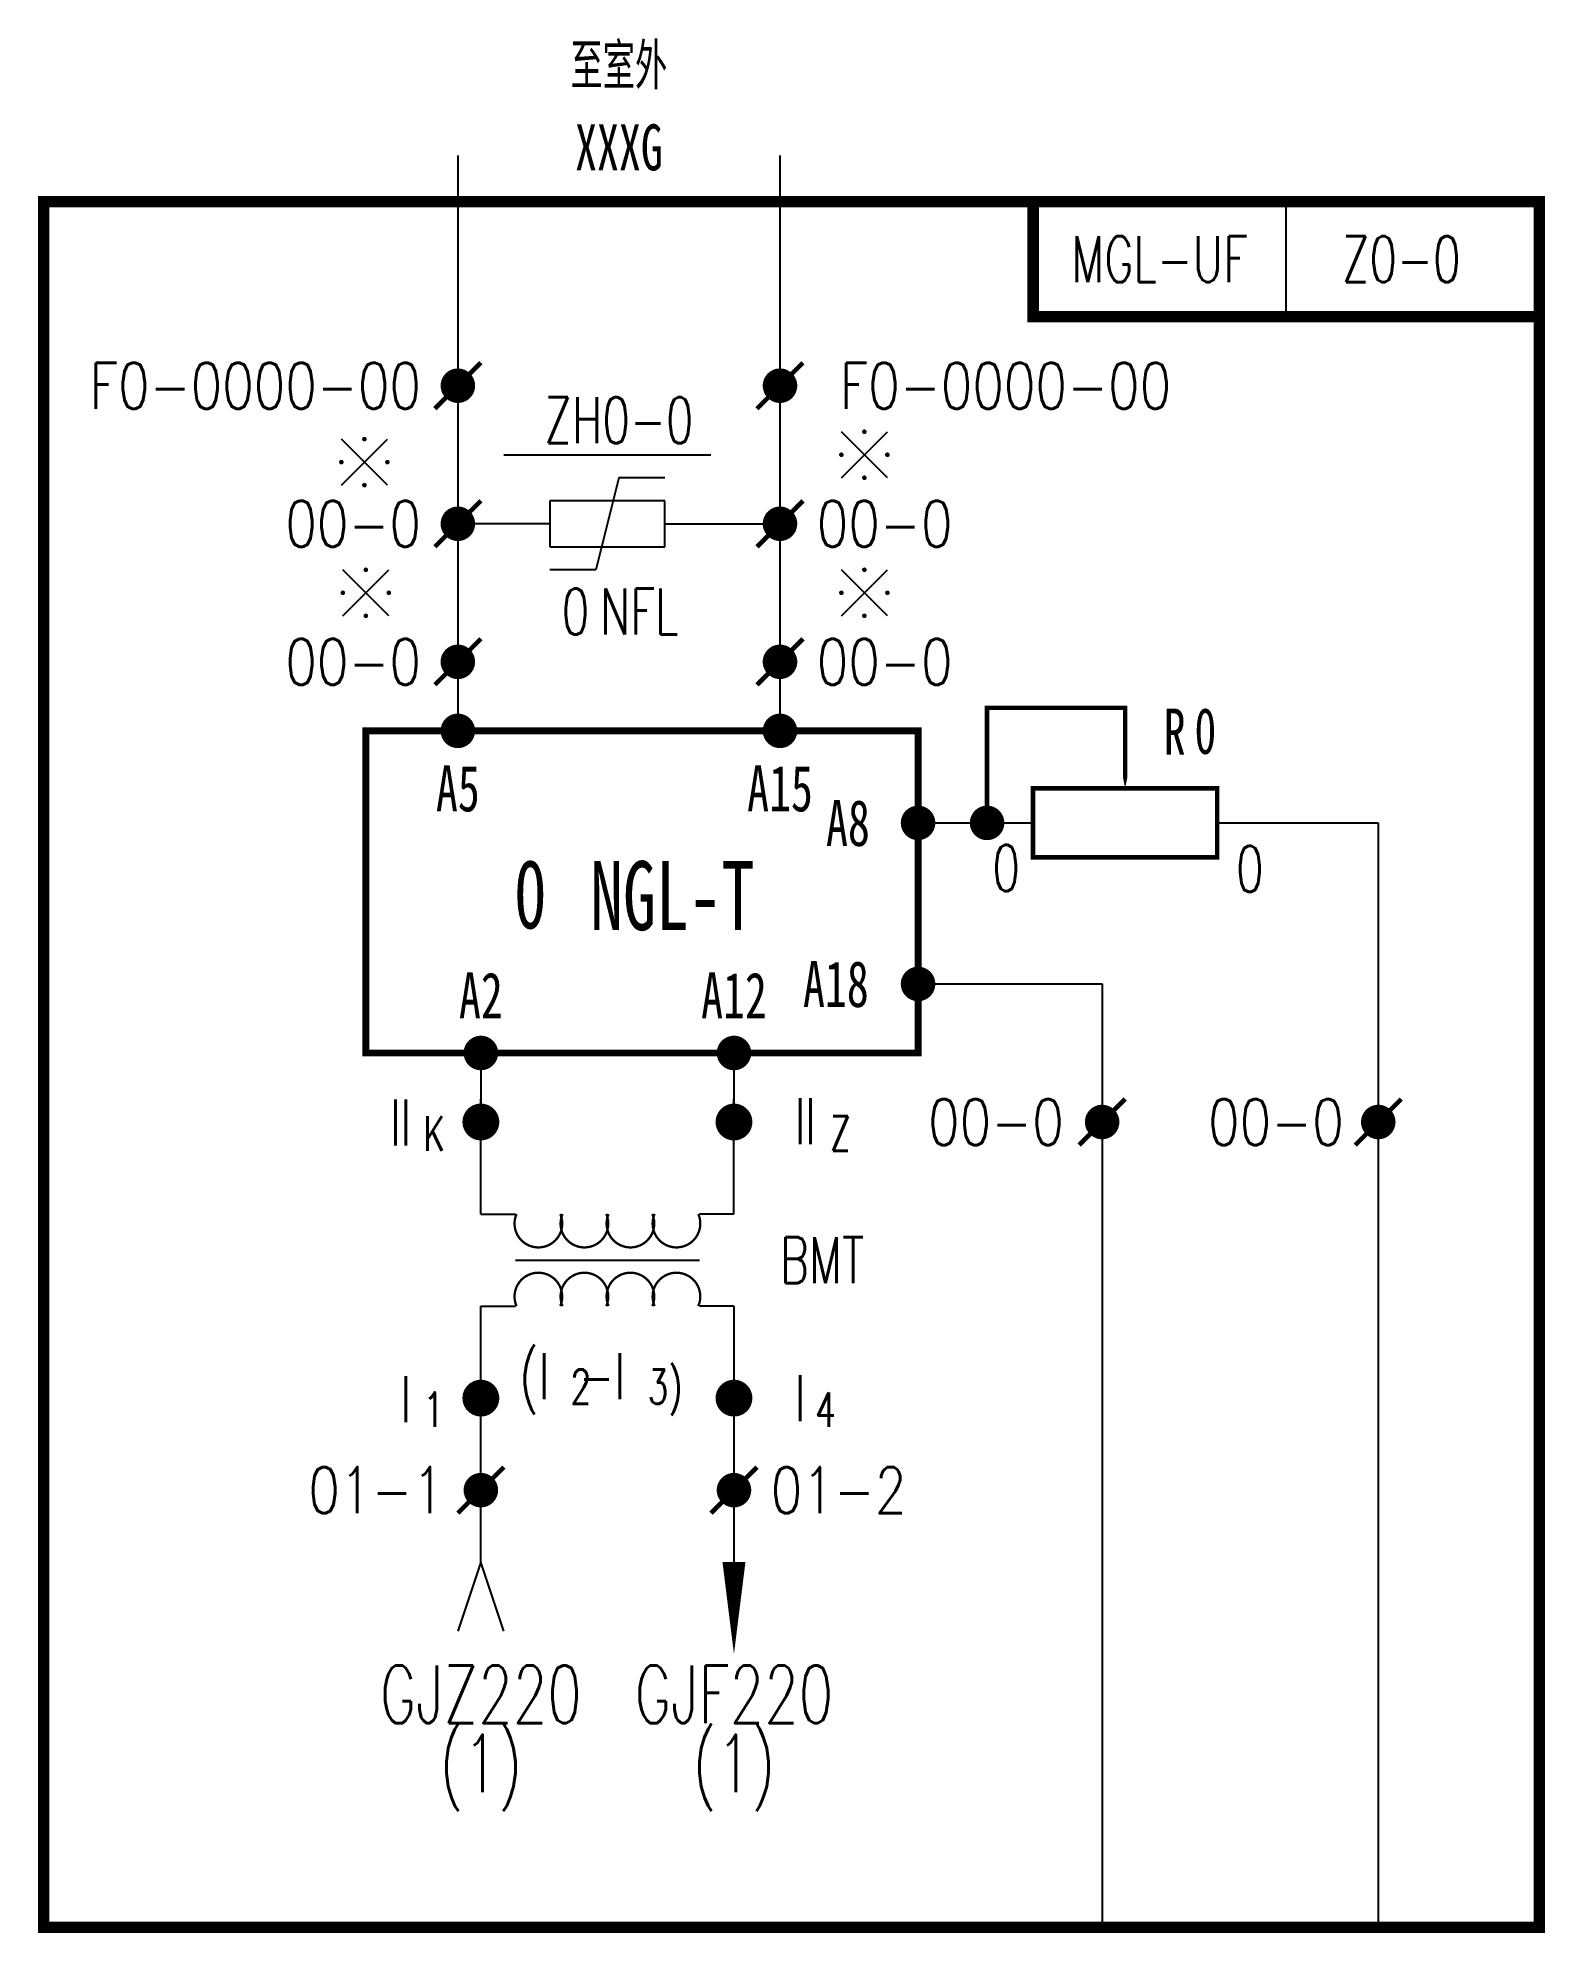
# Model space of a CAD drawing. Header units: millimetres. Extents: x -0.2 to 65.2, y -75.2 to 7.1.
import ezdxf
from ezdxf.enums import TextEntityAlignment as Align

# ---------------------------------------------------------------- set-up
doc = ezdxf.new("R2010")
doc.units = ezdxf.units.MM
doc.layers.add('cableType', color=7, linetype='Continuous')
doc.layers.add('tie', color=7, linetype='Continuous')
doc.styles.add('HZ', font='TXT', dxfattribs={"width": 0.7, "bigfont": 'HZTXT'})

# ---------------------------------------------------------------- blocks, each defined once
blk = doc.blocks.new('conti_2')
for points in [[(-1, -1), (1, 1)], [(1, -1), (-1, 1)]]:
    blk.add_lwpolyline(points)
for points in [[(0.05, 1, 0.1, 0.1, 1), (-0.05, 1, 0.1, 0.1, 1)], [(-0.95, 0, 0.1, 0.1, 1), (-1.05, 0, 0.1, 0.1, 1)], [(1.05, 0, 0.1, 0.1, 1), (0.95, 0, 0.1, 0.1, 1)], [(0.05, -1, 0.1, 0.1, 1), (-0.05, -1, 0.1, 0.1, 1)]]:
    blk.add_lwpolyline(points, format="xyseb", close=True)
blk.add_attdef('1', text='', height=2).set_placement((2.271, 0.093), align=Align.MIDDLE)
blk = doc.blocks.new('W22')
at = {"const_width": 0.8}
blk.add_lwpolyline([(-0.4, 0, 1), (0.4, 0, 1)], format="xyb", close=True, dxfattribs=at)
blk = doc.blocks.new('W56')
blk.add_lwpolyline([(-4, 0, 0, 1, 0), (0, 0, 1, 1, 0)], format="xyseb")
blk = doc.blocks.new('W51')
for p, q in [((0, 0), (-1, 3)), ((1, 3), (0, 0))]:
    blk.add_line(p, q)

msp = doc.modelspace()

# ---------------------------------------------------------------- linework, layer by layer
at = {"color": 7}
for p, q in [((18, 2), (18, 0)), ((32, 2), (32, 0)), ((18, 0), (18, -23)), ((32, 0), (32, -23)), ((54, -5), (54, 0)), ((20, -11), (29, -11)), ((25, -12), (24, -16)), ((27, -12), (25, -12)), ((22, -13), (22, -15)), ((27, -13), (22, -13)), ((27, -15), (27, -13)), ((22, -14), (18, -14)), ((27, -14), (32, -14)), ((22, -15), (27, -15)), ((24, -16), (22, -16)), ((38, -27), (43, -27)), ((51, -27), (58, -27)), ((58, -27), (58, -75)), ((38, -34), (46, -34)), ((46, -34), (46, -75)), ((19, -37), (19, -40)), ((30, -37), (30, -40)), ((19, -44), (19, -39)), ((30, -44), (30, -39))]:
    msp.add_line(p, q, dxfattribs=at)
for points, const_width in [([(0, -69), (0, -75), (65, -75), (65, 0), (0, 0), (0, -73.5)], 0.5), ([(43, 0), (65, 0), (65, -5)], 0.5), ([(43, 0), (43, -5), (65, -5)], 0.5), ([(19, -7), (17, -9)], 0.2), ([(33, -7), (31, -9)], 0.2), ([(19, -13), (17, -15)], 0.2), ([(33, -13), (31, -15)], 0.2), ([(19, -19), (17, -21)], 0.2), ([(33, -19), (31, -21)], 0.2), ([(47, -39), (45, -41)], 0.2), ([(59, -39), (57, -41)], 0.2), ([(20, -55), (18, -57)], 0.2), ([(31, -55), (29, -57)], 0.2), ([(0, -70), (0, -75), (25, -75)], 0.5)]:
    msp.add_lwpolyline(points, dxfattribs=dict(at, const_width=const_width))
at = {"color": 7, "const_width": 0.75}
for points in [[(18.375, -8, 1), (17.625, -8, 1)], [(32.375, -8, 1), (31.625, -8, 1)], [(18.375, -14, 1), (17.625, -14, 1)], [(32.375, -14, 1), (31.625, -14, 1)], [(18.375, -20, 1), (17.625, -20, 1)], [(32.375, -20, 1), (31.625, -20, 1)], [(17.625, -23, 1), (18.375, -23, 1)], [(31.625, -23, 1), (32.375, -23, 1)], [(37.625, -27, 1), (38.375, -27, 1)], [(40.625, -27, 1), (41.375, -27, 1)], [(40.625, -27, 1), (41.375, -27, 1)], [(37.625, -34, 1), (38.375, -34, 1)], [(18.625, -37, -1), (19.375, -37, -1)], [(29.625, -37, -1), (30.375, -37, -1)], [(46.375, -40, 1), (45.625, -40, 1)], [(58.375, -40, 1), (57.625, -40, 1)], [(19.375, -56, 1), (18.625, -56, 1)], [(30.375, -56, 1), (29.625, -56, 1)]]:
    msp.add_lwpolyline(points, format="xyb", close=True, dxfattribs=at)
at = {"color": 7}
msp.add_lwpolyline([(41, -27, 0.2, 0.2, 0), (41, -22, 0.2, 0.2, 0), (47, -22, 0.2, 0.2, 0), (47, -23, 1, 0, 0), (47, -25.5, 0, 0, 0)], format="xyseb", dxfattribs=at)
for points, const_width in [([(38, -37), (14, -37), (14, -23), (38, -23)], 0.3), ([(51, -27), (51, -25.5), (43, -25.5), (43, -28.5), (51, -28.5)], 0.2)]:
    msp.add_lwpolyline(points, close=True, dxfattribs=dict(at, const_width=const_width))
for points in [[(19, -44), (20.5, -44)], [(30, -44), (28.5, -44)], [(20.5, -46), (28.5, -46)], [(19, -59.122), (19, -48)], [(19, -48), (20.5, -48)], [(30, -48), (28.5, -48)], [(30, -48), (30, -59.122)]]:
    msp.add_lwpolyline(points, dxfattribs=at)
at = {"color": 7, "const_width": 0.1}
for points in [[(20.55, -44, 1.526316), (22.45, -44)], [(22.55, -44, 1.526316), (24.45, -44)], [(24.55, -44, 1.526316), (26.45, -44)], [(26.55, -44, 1.526316), (28.45, -44)], [(20.55, -48, -1.526316), (22.45, -48)], [(22.55, -48, -1.526316), (24.45, -48)], [(24.55, -48, -1.526316), (26.45, -48)], [(26.55, -48, -1.526316), (28.45, -48)]]:
    msp.add_lwpolyline(points, format="xyb", dxfattribs=at)

# ---------------------------------------------------------------- block references
at = {"color": 7}
for p in [(19, -40), (30, -40), (19, -52), (30, -52)]:
    msp.add_blockref('W22', p, dxfattribs=at)
at = {"color": 7, "xscale": -1, "rotation": 180}
msp.add_blockref('W51', (19, -59.122), dxfattribs=at)
at = {"color": 7, "rotation": 90}
msp.add_blockref('W56', (30, -59.122), dxfattribs=at)
at = {"layer": 'cableType'}
for p in [(13.938, -11.322), (35.667, -11), (14, -17), (35.667, -17)]:
    msp.add_blockref('conti_2', p, dxfattribs=at)

# ---------------------------------------------------------------- texts
at = {"color": 7, "style": 'HZ', "width": 0.7}
for s, p in [('至室外', (25, 6)), ('MGL-UF', (48.5, -2.5)), ('NFL', (25.882, -17.815))]:
    msp.add_text(s, height=2, dxfattribs=at).set_placement(p, align=Align.MIDDLE)
at = {"color": 3, "width": 0.7}
msp.add_text('XXXG', height=2, dxfattribs=at).set_placement((25, 2.361), align=Align.MIDDLE)
at = {"color": 6, "style": 'HZ', "width": 0.7}
msp.add_text('Z0-0', height=2, dxfattribs=at).set_placement((59, -2.5), align=Align.MIDDLE)
msp.add_text('ZH0-0', height=2, dxfattribs=at).set_placement((25, -10.5), align=Align.CENTER)
at = {"color": 3, "style": 'HZ'}
for s, width, p in [('0', 0.7, (23.715, -18.815)), ('0', 0.7, (42.431, -29.96)), ('00-0', 0.8, (56.5, -41))]:
    msp.add_text(s, height=2, dxfattribs=dict(at, width=width)).set_placement(p, align=Align.RIGHT)
at = {"color": 7, "width": 0.7}
for s, p in [('R', (48.675, -23.029)), ('A8', (34, -27)), ('A18', (33, -34))]:
    msp.add_text(s, height=2, dxfattribs=at).set_placement(p, align=Align.MIDDLE_LEFT)
at = {"color": 3, "width": 0.7}
msp.add_text('0', height=2, dxfattribs=at).set_placement((50.01, -23), align=Align.MIDDLE_LEFT)
at = {"color": 7, "width": 0.7}
for s, p in [('A5', (18, -26.5)), ('A15', (32, -26.5)), ('A2', (19, -35.5)), ('A12', (30, -35.5))]:
    msp.add_text(s, height=2, dxfattribs=at).set_placement(p, align=Align.CENTER)
at = {"color": 3, "style": 'HZ', "width": 0.7}
msp.add_text('0', height=2, dxfattribs=at).set_placement((51.814, -30))
at = {"color": 3, "width": 0.7}
msp.add_text('0', height=3, dxfattribs=at).set_placement((21.863, -31.588), align=Align.RIGHT)
at = {"color": 7, "width": 0.7}
msp.add_text('NGL-T', height=3, dxfattribs=at).set_placement((27.321, -30.16), align=Align.MIDDLE)
at = {"color": 7, "style": 'HZ', "width": 0.7}
for s, height, p in [('I', 2, (15.053, -40.017)), ('I', 2, (15.5, -40.017)), ('I', 2, (32.638, -39.966)), ('I', 2, (33.085, -39.966)), ('K', 1.5, (16.5, -40.5)), ('Z', 1.5, (34.177, -40.5)), ('BMT', 2, (32, -46)), ('(I -I', 2, (20.677, -51.05)), ('I', 2, (15.5, -52.05)), ('2', 1.5, (22.895, -51.5)), ('3)', 1.5, (26.245, -51.5)), ('I', 2, (32.638, -52)), ('1', 1.5, (16.5, -52.5)), ('4', 1.5, (33.531, -52.5))]:
    msp.add_text(s, height=height, dxfattribs=at).set_placement(p, align=Align.MIDDLE_LEFT)
at = {"color": 3, "style": 'HZ', "width": 0.8}
msp.add_text('00-0', height=2, dxfattribs=at).set_placement((44.333, -40), align=Align.MIDDLE_RIGHT)
at = {"color": 7, "style": 'HZ', "width": 0.7}
for p in [(19, -66.622), (30, -66.622)]:
    msp.add_text('(1)', height=2.5, dxfattribs=at).set_placement(p, align=Align.TOP_CENTER)
at = {"layer": 'tie', "color": 1, "style": 'HZ', "width": 0.8}
msp.add_text('F0-0000-00', height=2, dxfattribs=at).set_placement((16.4, -8), align=Align.MIDDLE_RIGHT)
msp.add_text('F0-0000-00', height=2, dxfattribs=at).set_placement((34.6, -8), align=Align.MIDDLE_LEFT)
at = {"layer": 'tie', "color": 3, "style": 'HZ', "width": 0.8}
for s, p in [('00-0', (16.4, -14)), ('00-0', (16.4, -20)), ('01-1', (17.4, -56))]:
    msp.add_text(s, height=2, dxfattribs=at).set_placement(p, align=Align.MIDDLE_RIGHT)
for s, p in [('00-0', (33.6, -14)), ('00-0', (33.6, -20)), ('01-2', (31.6, -56))]:
    msp.add_text(s, height=2, dxfattribs=at).set_placement(p, align=Align.MIDDLE_LEFT)
at = {"layer": 'tie', "color": 1, "style": 'HZ', "width": 0.7}
for s, p in [('GJZ220', (19, -63.622)), ('GJF220', (30, -63.622))]:
    msp.add_text(s, height=2.5, dxfattribs=at).set_placement(p, align=Align.TOP_CENTER)

doc.saveas('drawing.dxf')
